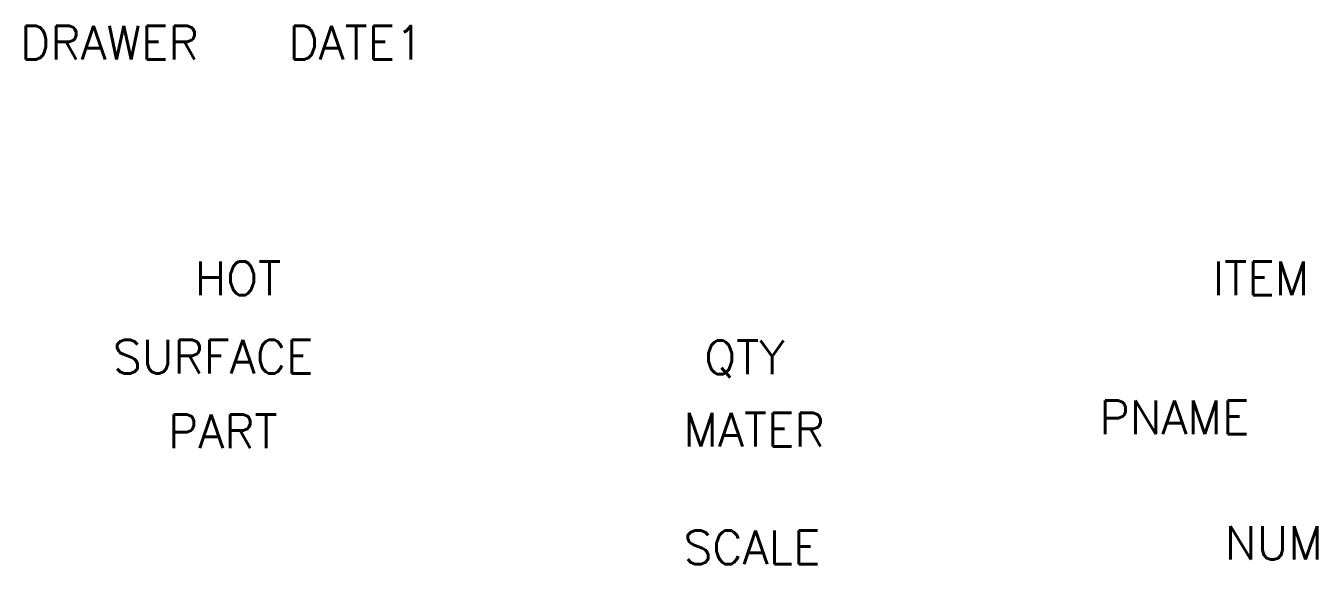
# Model space of a CAD drawing. Extents: x 257 to 372, y 5 to 53.
import ezdxf
from ezdxf.enums import TextEntityAlignment as Align

# ---------------------------------------------------------------- set-up
doc = ezdxf.new("R2010")
doc.units = 0
doc.header["$MEASUREMENT"] = 0
doc.layers.get('0').update_dxf_attribs({"linetype": 'CONTINUOUS'})
doc.styles.add('CHINA', font='txt.shx', dxfattribs={"bigfont": 'china.shx'})

msp = doc.modelspace()

# ---------------------------------------------------------------- texts
at = {"color": 0, "linetype": 'CONTINUOUS', "style": 'CHINA'}
for tag, p in [('DRAWER', (264.56, 51.13)), ('DATE1', (286.56, 51.13)), ('HOT', (276.01, 30.13)), ('ITEM', (367.23, 30.13)), ('SURFACE', (273.81, 23.13)), ('QTY', (321.2, 22.93)), ('PNAME', (359.52, 17.71)), ('PART', (274.67, 16.48)), ('MATER', (322.04, 16.61)), ('SCALE', (321.85, 6.13)), ('NUM', (368.38, 6.53))]:
    msp.add_attdef(tag, text='', height=3, dxfattribs=at).set_placement(p, align=Align.MIDDLE)

doc.saveas('drawing.dxf')
